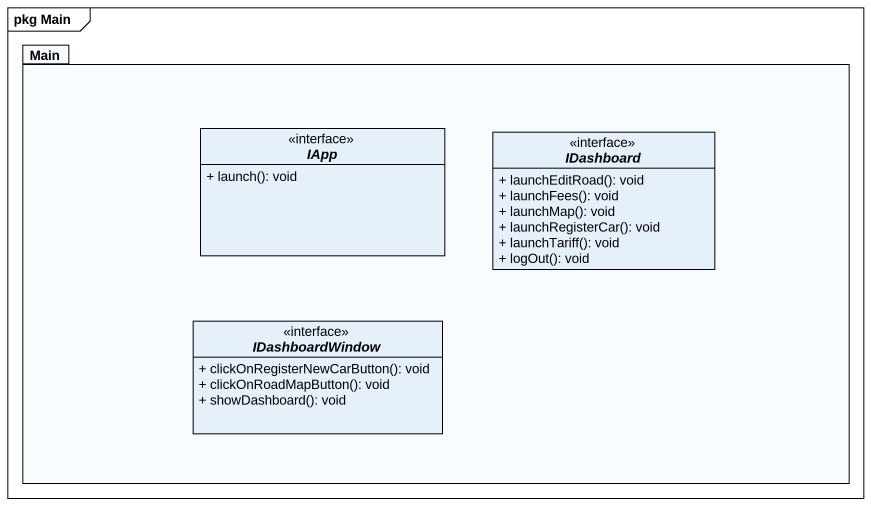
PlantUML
@startuml
mainframe pkg Main
hide circle
hide empty members
skinparam classAttributeIconSize 0
package Main {
  interface IApp {
    + launch(): void
  }
  interface IDashboard {
    + launchEditRoad(): void
    + launchFees(): void
    + launchMap(): void
    + launchRegisterCar(): void
    + launchTariff(): void
    + logOut(): void
  }
  interface IDashboardWindow {
    + clickOnRegisterNewCarButton(): void
    + clickOnRoadMapButton(): void
    + showDashboard(): void
  }
}
@enduml
